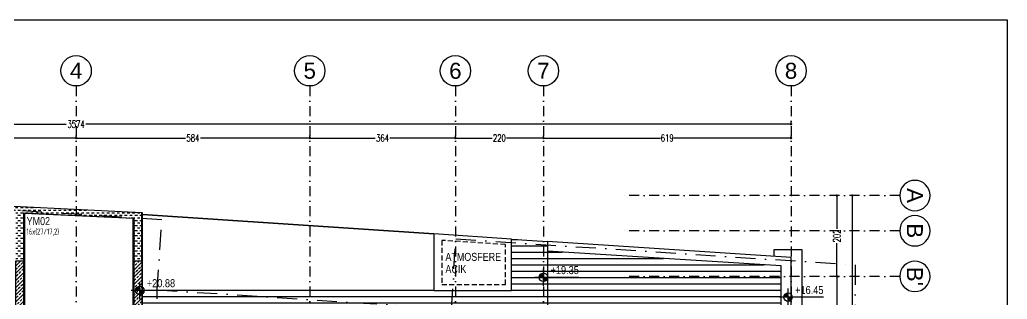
# Model space of a CAD drawing. Extents: x 58467 to 79089, y -33726 to -17391.
# Drawn here: x 70523 to 72992, y -18959 to -18261 of the extents above; entities that cross this region are included whole.
import ezdxf
from ezdxf.enums import TextEntityAlignment as Align

# ---------------------------------------------------------------- set-up
doc = ezdxf.new("R2010")
doc.units = 0
doc.header["$LTSCALE"] = 100
for name, pattern in [('DASHDOT', [1, 0.5, -0.25, 0, -0.25]), ('DASHDOT2', [0.5, 0.25, -0.125, 0, -0.125]), ('HIDDEN', [0.375, 0.25, -0.125])]:
    doc.linetypes.add(name, pattern=pattern)
for name, color, linetype in [('BA_axis', 5, 'DASHDOT2'), ('BA_dim_ext', 185, 'Continuous'), ('BA_elev1', 7, 'Continuous'), ('BA_elev3', 8, 'Continuous'), ('BA_env_bound', 10, 'DASHDOT'), ('BA_hatch', 137, 'Continuous'), ('BA_hatch_conc', 223, 'Continuous'), ('BA_layout', 11, 'Continuous'), ('BA_level', 7, 'Continuous'), ('BA_mat_mortar', 145, 'Continuous'), ('BA_stair', 3, 'Continuous'), ('BA_str_conc', 6, 'Continuous'), ('BA_text_material', 12, 'Continuous'), ('BA_wall', 4, 'Continuous')]:
    doc.layers.add(name, color=color, linetype=linetype)
doc.styles.add('dim', font='simplex.shx', dxfattribs={"width": 0.7})
doc.styles.add('geomim', font='ARIALN.TTF', dxfattribs={"width": 0.9})
doc.styles.add('text1', font='arial.ttf', dxfattribs={"height": 20})
doc.styles.add('text2', font='arial.ttf', dxfattribs={"width": 0.8})
doc.styles.add('text3', font='geniso.shx', dxfattribs={"width": 0.7})
doc.dimstyles.new('1_100', dxfattribs={"dimtxt": 8, "dimasz": 3, "dimexe": 6, "dimexo": 0, "dimgap": 2, "dimtad": 0, "dimdec": 1, "dimzin": 11, "dimtxsty": 'dim', "dimblk": 'DOT', "dimcen": 0, "dimdle": 1.25, "dimclrt": 256, "dimadec": 0, "dimazin": 0, "dimtfac": 1.25, "dimtdec": 1, "dimtix": 1, "dimtofl": 0, "dimtmove": 1, "dimatfit": 3, "dimldrblk": 'DOT', "dimfxl": 20, "dimfxlon": 1, "dimtolj": 1, "dimtzin": 0, "dimarcsym": 0})
pattern_1 = [(45, (0, 0), (-8.980256121069154, 8.980256121069154), []), (45, (8.980260000000271, 0), (-8.980256121069154, 8.980256121069154), [6.35, -3.175])]
pattern_2 = [(37.50000000000001, (26786.51380657963, 12448.20458195318), (-0.08000156479920228, 2.447066186646712), [0, -1.9304, 0, -2.159, 0, -2.06375]), (7.499999999999999, (26786.51380657963, 12448.20458195318), (2.247616415690013, 3.584125502841772), [0, -1.0414, 0, -1.7399, 0, -0.6667500000000001]), (327.5, (26784.95170657962, 12448.20458195318), (3.95496185120729, 0.007185923392728811), [0, -0.635, 0, -2.286, 0, -2.9845]), (317.5, (26784.95170657962, 12448.20458195318), (3.817782262361486, 1.114646616286082), [0, -0.3175, 0, -1.4986, 0, -1.7145])]

# ---------------------------------------------------------------- blocks, each defined once
blk = doc.blocks.new('*U176')
blk.add_line((-7.105427357601002e-15, 0), (-5.655920176650397e-14, -695.9999999999999))
at = {"linetype": 'Continuous'}
blk.add_circle((0, 38), 38, dxfattribs=at)
at = {"linetype": 'Continuous', "style": 'text1'}
blk.add_attdef('1', text='', height=40, dxfattribs=at).set_placement((0, 38), align=Align.MIDDLE)
blk = doc.blocks.new('AXIS')
at = {"layer": 'BA_axis'}
for p, values in [((2117.436457197138, -30874.5624144203), {'1': '4'}), ((2701.43621019549, -30874.5624144203), {'1': '5'}), ((3065.436411420771, -30874.5624144203), {'1': '6'}), ((3285.436261217066, -30874.5624144203), {'1': '7'}), ((3904.436457673961, -30874.5624144203), {'1': '8'})]:
    blk.add_blockref('*U176', p, dxfattribs=at).add_auto_attribs(values)
ref = blk.add_blockref('*U176', (4176.089616499376, -31148.2666733205), dxfattribs=dict(at, xscale=-1, rotation=270))
ref.add_attrib('1', 'A', dxfattribs={"layer": '0', "linetype": 'Continuous', "height": 40, "rotation": 270, "style": 'text1'}).set_placement((4214.089616499376, -31148.2666733205), align=Align.MIDDLE)
ref = blk.add_blockref('*U176', (4176.089616499376, -31236.30589708654), dxfattribs=dict(at, xscale=-1, rotation=270))
ref.add_attrib('1', 'B', dxfattribs={"layer": '0', "linetype": 'Continuous', "height": 40, "rotation": 270, "style": 'text1'}).set_placement((4214.089616499376, -31236.30589708654), align=Align.MIDDLE)
ref = blk.add_blockref('*U176', (4176.089616499376, -31350.23406840669), dxfattribs=dict(at, xscale=-1, rotation=270))
ref.add_attrib('1', "B'", dxfattribs={"layer": '0', "linetype": 'Continuous', "height": 40, "rotation": 270, "style": 'text1'}).set_placement((4214.089616499376, -31350.23406840669), align=Align.MIDDLE)
blk = doc.blocks.new('_Dot')
at = {"color": 0, "linetype": 'ByBlock', "lineweight": -2}
blk.add_line((-0.5, 0), (-1, 0), dxfattribs=at)
at = {"color": 0, "linetype": 'ByBlock', "const_width": 0.5}
blk.add_lwpolyline([(-0.25, 0, 1), (0.25, 0, 1)], format="xyb", close=True, dxfattribs=at)
blk = doc.blocks.new('*D15')
at = {"layer": 'BA_dim_ext', "color": 0, "lineweight": -2, "transparency": 16777216}
for p, q in [((1533.436257163951, -31004.53126225511), (1533.436257163951, -30998.53126225511)), ((2117.436457197138, -31004.53126225511), (2117.436457197138, -30998.53126225511)), ((1539.436257163951, -31004.53126225511), (1806.936357180545, -31004.53126225511)), ((2111.436457197138, -31004.53126225511), (1843.936357180545, -31004.53126225511))]:
    blk.add_line(p, q, dxfattribs=at)
at = {"layer": 'DEFPOINTS', "color": 0, "transparency": 16777216}
for p in [(1533.436257163951, -31004.53126225511), (2117.436457197138, -31004.53126225511), (2117.436457197138, -31004.53126225511)]:
    blk.add_point(p, dxfattribs=at)
at = {"layer": 'BA_dim_ext', "color": 0, "lineweight": -2, "transparency": 16777216, "xscale": 6, "yscale": 6, "zscale": 6, "rotation": 180}
blk.add_blockref('_Dot', (1533.436257163951, -31004.53126225511), dxfattribs=at)
at = {"layer": 'BA_dim_ext', "color": 0, "lineweight": -2, "transparency": 16777216, "xscale": 6, "yscale": 6, "zscale": 6}
blk.add_blockref('_Dot', (2117.436457197138, -31004.53126225511), dxfattribs=at)
at = {"layer": 'BA_dim_ext', "color": 2, "transparency": 16777216, "insert": (1825.436357180545, -31004.53126225511), "char_height": 18, "attachment_point": 5, "style": 'dim'}
blk.add_mtext('\\A1;584', dxfattribs=at)
blk = doc.blocks.new('*D16')
at = {"layer": 'BA_dim_ext', "color": 0, "lineweight": -2, "transparency": 16777216}
for p, q in [((2117.436457197138, -31004.53126225511), (2117.436457197138, -30998.53126225511)), ((2701.43621019549, -31004.53126225511), (2701.43621019549, -30998.53126225511)), ((2123.436457197138, -31004.53126225511), (2390.936333696314, -31004.53126225511)), ((2695.43621019549, -31004.53126225511), (2427.936333696314, -31004.53126225511))]:
    blk.add_line(p, q, dxfattribs=at)
at = {"layer": 'DEFPOINTS', "color": 0, "transparency": 16777216}
for p in [(2117.436457197138, -31004.53126225511), (2701.43621019549, -31004.53126225511), (2701.43621019549, -31004.53126225511)]:
    blk.add_point(p, dxfattribs=at)
at = {"layer": 'BA_dim_ext', "color": 0, "lineweight": -2, "transparency": 16777216, "xscale": 6, "yscale": 6, "zscale": 6, "rotation": 180}
blk.add_blockref('_Dot', (2117.436457197138, -31004.53126225511), dxfattribs=at)
at = {"layer": 'BA_dim_ext', "color": 0, "lineweight": -2, "transparency": 16777216, "xscale": 6, "yscale": 6, "zscale": 6}
blk.add_blockref('_Dot', (2701.43621019549, -31004.53126225511), dxfattribs=at)
at = {"layer": 'BA_dim_ext', "color": 2, "transparency": 16777216, "insert": (2409.436333696314, -31004.53126225511), "char_height": 18, "attachment_point": 5, "style": 'dim'}
blk.add_mtext('\\A1;584', dxfattribs=at)
blk = doc.blocks.new('*D17')
at = {"layer": 'BA_dim_ext', "color": 0, "lineweight": -2, "transparency": 16777216}
for p, q in [((2701.43621019549, -31004.53126225511), (2701.43621019549, -30998.53126225511)), ((3065.436411420771, -31004.53126225511), (3065.436411420771, -30998.53126225511)), ((2707.43621019549, -31004.53126225511), (2864.936310808131, -31004.53126225511)), ((3059.436411420771, -31004.53126225511), (2901.936310808131, -31004.53126225511))]:
    blk.add_line(p, q, dxfattribs=at)
at = {"layer": 'DEFPOINTS', "color": 0, "transparency": 16777216}
for p in [(2701.43621019549, -31004.53126225511), (3065.436411420771, -31004.53126225511), (3065.436411420771, -31004.53126225511)]:
    blk.add_point(p, dxfattribs=at)
at = {"layer": 'BA_dim_ext', "color": 0, "lineweight": -2, "transparency": 16777216, "xscale": 6, "yscale": 6, "zscale": 6, "rotation": 180}
blk.add_blockref('_Dot', (2701.43621019549, -31004.53126225511), dxfattribs=at)
at = {"layer": 'BA_dim_ext', "color": 0, "lineweight": -2, "transparency": 16777216, "xscale": 6, "yscale": 6, "zscale": 6}
blk.add_blockref('_Dot', (3065.436411420771, -31004.53126225511), dxfattribs=at)
at = {"layer": 'BA_dim_ext', "color": 2, "transparency": 16777216, "insert": (2883.436310808131, -31004.53126225511), "char_height": 18, "attachment_point": 5, "style": 'dim'}
blk.add_mtext('\\A1;364', dxfattribs=at)
blk = doc.blocks.new('*D18')
at = {"layer": 'BA_dim_ext', "color": 0, "lineweight": -2, "transparency": 16777216}
for p, q in [((3065.436411420771, -31004.53126225511), (3065.436411420771, -30998.53126225511)), ((3285.436261217066, -31004.53126225511), (3285.436261217066, -30998.53126225511)), ((3071.436411420771, -31004.53126225511), (3157.236336318919, -31004.53126225511)), ((3279.436261217066, -31004.53126225511), (3193.636336318918, -31004.53126225511))]:
    blk.add_line(p, q, dxfattribs=at)
at = {"layer": 'DEFPOINTS', "color": 0, "transparency": 16777216}
for p in [(3065.436411420771, -31004.53126225511), (3285.436261217066, -31004.53126225511), (3285.436261217066, -31004.53126225511)]:
    blk.add_point(p, dxfattribs=at)
at = {"layer": 'BA_dim_ext', "color": 0, "lineweight": -2, "transparency": 16777216, "xscale": 6, "yscale": 6, "zscale": 6, "rotation": 180}
blk.add_blockref('_Dot', (3065.436411420771, -31004.53126225511), dxfattribs=at)
at = {"layer": 'BA_dim_ext', "color": 0, "lineweight": -2, "transparency": 16777216, "xscale": 6, "yscale": 6, "zscale": 6}
blk.add_blockref('_Dot', (3285.436261217066, -31004.53126225511), dxfattribs=at)
at = {"layer": 'BA_dim_ext', "color": 2, "transparency": 16777216, "insert": (3175.436336318919, -31004.53126225511), "char_height": 18, "attachment_point": 5, "style": 'dim'}
blk.add_mtext('\\A1;220', dxfattribs=at)
blk = doc.blocks.new('*D19')
at = {"layer": 'BA_dim_ext', "color": 0, "lineweight": -2, "transparency": 16777216}
for p, q in [((3285.436261217066, -31004.53126225511), (3285.436261217066, -30998.53126225511)), ((3904.43645767396, -31004.53126225511), (3904.43645767396, -30998.53126225511)), ((3291.436261217066, -31004.53126225511), (3578.236359445514, -31004.53126225511)), ((3898.43645767396, -31004.53126225511), (3611.636359445513, -31004.53126225511))]:
    blk.add_line(p, q, dxfattribs=at)
at = {"layer": 'DEFPOINTS', "color": 0, "transparency": 16777216}
for p in [(3285.436261217066, -31004.53126225511), (3904.43645767396, -31004.53126225511), (3904.43645767396, -31004.53126225511)]:
    blk.add_point(p, dxfattribs=at)
at = {"layer": 'BA_dim_ext', "color": 0, "lineweight": -2, "transparency": 16777216, "xscale": 6, "yscale": 6, "zscale": 6, "rotation": 180}
blk.add_blockref('_Dot', (3285.436261217066, -31004.53126225511), dxfattribs=at)
at = {"layer": 'BA_dim_ext', "color": 0, "lineweight": -2, "transparency": 16777216, "xscale": 6, "yscale": 6, "zscale": 6}
blk.add_blockref('_Dot', (3904.43645767396, -31004.53126225511), dxfattribs=at)
at = {"layer": 'BA_dim_ext', "color": 2, "transparency": 16777216, "insert": (3594.936359445514, -31004.53126225511), "char_height": 18, "attachment_point": 5, "style": 'dim'}
blk.add_mtext('\\A1;619', dxfattribs=at)
blk = doc.blocks.new('*D20')
at = {"layer": 'BA_dim_ext', "color": 0, "lineweight": -2, "transparency": 16777216}
for p, q in [((330.4363449615925, -30969.95972334099), (330.4363449615925, -30963.95972334099)), ((336.4363449615925, -30969.95972334099), (2092.936401317776, -30969.95972334099)), ((3898.436457673961, -30969.95972334099), (2141.936401317776, -30969.95972334099)), ((3904.436457673961, -30969.95972334099), (3904.436457673961, -30963.95972334099))]:
    blk.add_line(p, q, dxfattribs=at)
at = {"layer": 'DEFPOINTS', "color": 0, "transparency": 16777216}
for p in [(330.4363449615925, -30969.95972334099), (330.4363449615925, -30969.95972334099), (3904.436457673961, -30969.95972334099)]:
    blk.add_point(p, dxfattribs=at)
at = {"layer": 'BA_dim_ext', "color": 0, "lineweight": -2, "transparency": 16777216, "xscale": 6, "yscale": 6, "zscale": 6, "rotation": 180}
blk.add_blockref('_Dot', (330.4363449615925, -30969.95972334099), dxfattribs=at)
at = {"layer": 'BA_dim_ext', "color": 0, "lineweight": -2, "transparency": 16777216, "xscale": 6, "yscale": 6, "zscale": 6}
blk.add_blockref('_Dot', (3904.436457673961, -30969.95972334099), dxfattribs=at)
at = {"layer": 'BA_dim_ext', "color": 2, "transparency": 16777216, "insert": (2117.436401317776, -30969.95972334099), "char_height": 18, "attachment_point": 5, "style": 'dim'}
blk.add_mtext('\\A1;3574', dxfattribs=at)
blk = doc.blocks.new('*D28')
at = {"layer": 'BA_dim_ext', "color": 0, "lineweight": -2, "transparency": 16777216}
for p, q in [((4019.035732259132, -31148.26667332051), (4013.035732259132, -31148.26667332051)), ((4019.035732259132, -31154.26667332051), (4019.035732259132, -31231.05037086361)), ((4019.035732259132, -31344.2340684067), (4019.035732259132, -31267.45037086361)), ((4019.035732259132, -31350.2340684067), (4013.035732259132, -31350.2340684067))]:
    blk.add_line(p, q, dxfattribs=at)
at = {"layer": 'DEFPOINTS', "color": 0, "transparency": 16777216}
for p in [(4019.035732259132, -31148.26667332051), (4019.035732259132, -31350.2340684067), (4019.035732259132, -31350.2340684067)]:
    blk.add_point(p, dxfattribs=at)
at = {"layer": 'BA_dim_ext', "color": 0, "lineweight": -2, "transparency": 16777216, "xscale": 6, "yscale": 6, "zscale": 6}
for p, rotation in [((4019.035732259132, -31148.26667332051), 90), ((4019.035732259132, -31350.2340684067), 270)]:
    blk.add_blockref('_Dot', p, dxfattribs=dict(at, rotation=rotation))
at = {"layer": 'BA_dim_ext', "color": 2, "transparency": 16777216, "insert": (4019.035732259122, -31249.2503708636), "char_height": 18, "attachment_point": 5, "rotation": 90, "style": 'dim'}
blk.add_mtext('\\A1;202', dxfattribs=at)
blk = doc.blocks.new('*D29')
at = {"layer": 'BA_dim_ext', "color": 0, "lineweight": -2, "transparency": 16777216}
for p, q in [((4019.035732259132, -31350.2340684067), (4025.035732259134, -31350.2340684067)), ((4019.035732259134, -31356.2340684067), (4019.035732259134, -31641.75037086361)), ((4019.035732259134, -31961.26667332052), (4019.035732259134, -31675.75037086361)), ((4019.035732259132, -31967.26667332052), (4025.035732259134, -31967.26667332052))]:
    blk.add_line(p, q, dxfattribs=at)
at = {"layer": 'DEFPOINTS', "color": 0, "transparency": 16777216}
for p in [(4019.035732259132, -31350.2340684067), (4019.035732259132, -31967.26667332052), (4019.035732259134, -31967.26667332052)]:
    blk.add_point(p, dxfattribs=at)
at = {"layer": 'BA_dim_ext', "color": 0, "lineweight": -2, "transparency": 16777216, "xscale": 6, "yscale": 6, "zscale": 6}
for p, rotation in [((4019.035732259134, -31350.2340684067), 90), ((4019.035732259134, -31967.26667332052), 270)]:
    blk.add_blockref('_Dot', p, dxfattribs=dict(at, rotation=rotation))
at = {"layer": 'BA_dim_ext', "color": 2, "transparency": 16777216, "insert": (4019.035732259124, -31658.7503708636), "char_height": 18, "attachment_point": 5, "rotation": 90, "style": 'dim'}
blk.add_mtext('\\A1;617', dxfattribs=at)
blk = doc.blocks.new('*D34')
at = {"layer": 'BA_dim_ext', "color": 0, "lineweight": -2, "transparency": 16777216}
for p, q in [((4057.651254287952, -31148.26667332051), (4051.651254287952, -31148.26667332051)), ((4057.651254287952, -31154.26667332051), (4057.651254287952, -32427.36667332051)), ((4057.651254287952, -33748.26667332051), (4057.651254287952, -32475.16667332051)), ((4057.651254287952, -33754.26667332051), (4063.651254287952, -33754.26667332051))]:
    blk.add_line(p, q, dxfattribs=at)
at = {"layer": 'DEFPOINTS', "color": 0, "transparency": 16777216}
for p in [(4057.651254287952, -31148.26667332051), (4057.651254287952, -31148.26667332051), (4057.651254287952, -33754.26667332051)]:
    blk.add_point(p, dxfattribs=at)
at = {"layer": 'BA_dim_ext', "color": 0, "lineweight": -2, "transparency": 16777216, "xscale": 6, "yscale": 6, "zscale": 6}
for p, rotation in [((4057.651254287952, -31148.26667332051), 90), ((4057.651254287952, -33754.26667332051), 270)]:
    blk.add_blockref('_Dot', p, dxfattribs=dict(at, rotation=rotation))
at = {"layer": 'BA_dim_ext', "color": 2, "transparency": 16777216, "insert": (4057.651254287942, -32451.2666733205), "char_height": 18, "attachment_point": 5, "rotation": 90, "style": 'dim'}
blk.add_mtext('\\A1;2606', dxfattribs=at)
blk = doc.blocks.new('6. KAT STR REV')
at = {"layer": 'BA_hatch_conc'}
h = blk.add_hatch(dxfattribs=at)
h.set_pattern_fill('ANSI33', color=256, scale=2, style=0)
h.set_pattern_definition(pattern_1)
h.paths.add_polyline_path([(31650.70019697879, -31148.2666733205), (31670.69993948672, -31148.2666733205), (31670.69993948672, -31288.2666733205), (31650.70019697879, -31288.2666733205)])
h = blk.add_hatch(dxfattribs=at)
h.set_pattern_fill('ANSI33', color=256, scale=2, style=0)
h.set_pattern_definition(pattern_1)
h.paths.add_polyline_path([(32821.89978146289, -31185.2666733205), (32856.90012001727, -31185.2666733205), (32856.90012001727, -31418.26667332049), (32821.89978146289, -31418.26667332049)])
h = blk.add_hatch(dxfattribs=at)
h.set_pattern_fill('ANSI33', color=256, scale=2, style=0)
h.set_pattern_definition(pattern_1)
h.paths.add_polyline_path([(33286.89994495582, -31311.26667507754), (33306.89982926326, -31311.26667507759), (33306.89982926326, -31752.26667507759), (33286.89994495582, -31752.26667507754)])
h = blk.add_hatch(dxfattribs=at)
h.set_pattern_fill('ANSI33', color=256, scale=2, style=0)
h.set_pattern_definition(pattern_1)
h.paths.add_polyline_path([(33581.89992642139, -31311.2666733205), (33601.90026497577, -31311.2666733205), (33601.90026497577, -31752.26667332048), (33581.89992642139, -31752.26667332048)])
h = blk.add_hatch(dxfattribs=at)
h.set_pattern_fill('ANSI33', color=256, scale=2, style=0)
h.set_pattern_definition(pattern_1)
h.paths.add_polyline_path([(31650.70019697879, -31348.2666733205), (31685.7000443909, -31348.2666733205), (31685.7000443909, -31418.2666733205), (31650.70019697879, -31418.2666733205)])
h = blk.add_hatch(dxfattribs=at)
h.set_pattern_fill('ANSI33', color=256, scale=2, style=0)
h.set_pattern_definition([(45, (59.99966144561768, -334.0016946508404), (-8.980256121069154, 8.980256121069154), []), (45, (68.97992144561795, -334.0016946508404), (-8.980256121069154, 8.980256121069154), [6.35, -3.175])])
h.paths.add_polyline_path([(32896.8997814629, -31498.23428827676), (32916.89978146289, -31498.23428827676), (32916.89978146289, -31752.26836797133), (32896.8997814629, -31752.26836797133)])
h = blk.add_hatch(dxfattribs=at)
h.set_pattern_fill('ANSI33', color=256, scale=2, style=0)
h.set_pattern_definition(pattern_1)
h.paths.add_polyline_path([(32818.80013680194, -32002.2666733205), (32958.80012249682, -32002.2666733205), (32958.80012249682, -31967.2666733205), (32818.80013680194, -31967.2666733205)])
at = {"layer": 'BA_str_conc'}
for points in [[(31650.70019697879, -31148.2666733205), (31670.69993948672, -31148.2666733205), (31670.69993948672, -31288.2666733205), (31650.70019697879, -31288.2666733205)], [(32821.89978146289, -31185.2666733205), (32856.90012001727, -31185.2666733205), (32856.90012001727, -31418.26667332049), (32821.89978146289, -31418.26667332049)], [(33286.89994495582, -31311.26667507754), (33306.89982926326, -31311.26667507759), (33306.89982926326, -31752.26667507759), (33286.89994495582, -31752.26667507754)], [(33581.89992642139, -31311.2666733205), (33601.90026497577, -31311.2666733205), (33601.90026497577, -31752.26667332048), (33581.89992642139, -31752.26667332048)], [(31650.70019697879, -31348.2666733205), (31685.7000443909, -31348.2666733205), (31685.7000443909, -31418.2666733205), (31650.70019697879, -31418.2666733205)], [(32896.8997814629, -31498.23428827676), (32916.89978146289, -31498.23428827676), (32916.89978146289, -31752.26836797133), (32896.8997814629, -31752.26836797133)], [(32818.80013680194, -32002.2666733205), (32958.80012249682, -32002.2666733205), (32958.80012249682, -31967.2666733205), (32818.80013680194, -31967.2666733205)]]:
    blk.add_lwpolyline(points, close=True, dxfattribs=at)
blk = doc.blocks.new('KOTPLAN')
at = {"ltscale": 3}
h = blk.add_hatch(color=256, dxfattribs=at)
h.paths.add_polyline_path([(-6.984919e-10, -0.0766674567014114, 0.4142135623730951), (0.0769585453439561, 0.0002910885959757), (-3.259686e-10, 0.0002910889684991)])
h.paths.add_polyline_path([(-0.0769585459958648, 0.0002910885959757), (-3.259686e-10, 0.0002910889684991), (-6.984919e-10, 0.0772496346384166, 0.4142135623730959)])
for p, q in [((0, -0.1533349161361066), (0, 0.1533349161360995)), ((0.1533349161360888, -3.6e-15), (-0.1533349161360888, -3.6e-15))]:
    blk.add_line(p, q)
blk.add_line((0.6322091088164506, 3.725233e-10), (-6.984919e-10, 3.725233e-10), dxfattribs=at)
blk.add_circle((0, -3.6e-15), 0.0766674580680491)
for p in [(0.1264836298301759, 0.0583986751735175), (0.1264836298301759, -0.1966013248264779)]:
    blk.add_attdef('KOT', p, '', height=0.15)
blk = doc.blocks.new('A$C56216D09')
at = {"layer": 'BA_elev3'}
blk.add_line((3722.909087220105, -515.5290998821874, 1.30693724841984), (3723.110503790733, -220.4907264434478, 1.30693724841984), dxfattribs=at)
at = {"layer": 'BA_elev3', "elevation": 1.30693724841984}
blk.add_lwpolyline([(3722.909087220105, -515.5290998821874), (3871.135379248728, -515.5292674231423), (3871.128304429556, -466.9173246842183), (3750.81125539355, -466.9173246842183), (3750.81125539355, -201.3388575477911), (3679.857672320926, -201.3388565003515), (3679.857672080347, -217.6357725520866)], dxfattribs=at)
blk = doc.blocks.new('OLCU')
at = {"layer": 'BA_dim_ext'}
for base, p1, p2, picture, middle in [((330.4363449615925, -30969.95972334099), (3904.436457673961, -30969.95972334099), (330.4363449615925, -30969.95972334099), '*D20', (2117.436401317776, -30969.95972334099)), ((2117.436457197138, -31004.53126225511), (1533.436257163951, -31004.53126225511), (2117.436457197138, -31004.53126225511), '*D15', (1825.436357180545, -31004.53126225511)), ((2701.43621019549, -31004.53126225511), (2117.436457197138, -31004.53126225511), (2701.43621019549, -31004.53126225511), '*D16', (2409.436333696314, -31004.53126225511)), ((3065.436411420771, -31004.53126225511), (2701.43621019549, -31004.53126225511), (3065.436411420771, -31004.53126225511), '*D17', (2883.436310808131, -31004.53126225511)), ((3285.436261217066, -31004.53126225511), (3065.436411420771, -31004.53126225511), (3285.436261217066, -31004.53126225511), '*D18', (3175.436336318919, -31004.53126225511)), ((3904.43645767396, -31004.53126225511), (3285.436261217066, -31004.53126225511), (3904.43645767396, -31004.53126225511), '*D19', (3594.936359445514, -31004.53126225511))]:
    dim = blk.add_linear_dim(base=base, p1=p1, p2=p2, dimstyle='1_100', override={"dimfxl": 2}, dxfattribs=at)
    dim.commit()
    dim.dimension.update_dxf_attribs({"geometry": picture, "text_midpoint": middle})
for base, p1, p2, picture, middle in [((4019.035732259132, -31350.2340684067), (4019.03573225913, -31148.2666733205), (4019.03573225913, -31350.23406840669), '*D28', (4019.035732259122, -31249.2503708636)), ((4057.651254287952, -31148.26667332051), (4057.65125428795, -33754.2666733205), (4057.65125428795, -31148.2666733205), '*D34', (4057.651254287942, -32451.2666733205)), ((4019.035732259134, -31967.26667332052), (4019.03573225913, -31350.23406840669), (4019.03573225913, -31967.2666733205), '*D29', (4019.035732259124, -31658.7503708636))]:
    dim = blk.add_linear_dim(base=base, p1=p1, p2=p2, angle=90, dimstyle='1_100', override={"dimfxl": 2}, dxfattribs=at)
    dim.commit()
    dim.dimension.update_dxf_attribs({"geometry": picture, "text_midpoint": middle})

msp = doc.modelspace()

# ---------------------------------------------------------------- hatches: boundary and pattern name
at = {"layer": 'BA_elev3'}
h = msp.add_hatch(dxfattribs=at)
h.set_pattern_fill('LINE', color=256, scale=5)
h.set_pattern_definition([(0, (26786.51380657963, 12448.20458195318), (0, 15.875), [])])
h.paths.add_polyline_path([(70804.36854957751, -19659.081602618), (70804.36854957751, -19554.06209346039), (70828.46623722825, -19554.06209136729), (70830.06830050371, -18922.70362045942), (71558.36745443076, -18922.70362045942), (71558.36745443083, -18937.70362045942), (71752.26952014928, -18937.70362045942), (71752.26952014928, -18808.6587517663), (71842.37121420761, -18814.63354564225), (71842.37121420752, -20697.08661075373)])
h = msp.add_hatch(dxfattribs=at)
h.set_pattern_fill('LINE', color=256, scale=5)
h.set_pattern_definition([(0, (21566.48640257644, 12448.20458195318), (0, 15.875), [])])
h.paths.add_polyline_path([(71842.37121407402, -20697.11301778402), (72188.66921683183, -20697.08661075365), (72188.67652329752, -19256.09356920882), (72188.47717240232, -19255.97297596649), (72188.47717240232, -19077.06022928991), (72426.4683928471, -19077.06022928991), (72426.4683928471, -18875.80264603349), (71842.37121420761, -18839.03099936482)])
at = {"layer": 'BA_hatch', "ltscale": 0.5}
h = msp.add_hatch(dxfattribs=at)
h.set_pattern_fill('DASH', color=256, scale=2, style=0)
h.set_pattern_definition([(0, (26786.51380657963, 12448.20458195318), (6.35, 6.35), [6.35, -6.35])])
h.paths.add_polyline_path([(70390.96819896519, -18721.8801472585), (70162.17695590906, -18710.80556034669), (70162.17695590906, -18725.84773785032), (70390.96825318085, -18736.7334310205)])
h.paths.add_polyline_path([(70422.82711612535, -18723.42227073443), (70390.96819896519, -18721.8801472585), (70390.96825318085, -18736.7334310205), (70513.46870134125, -18742.56189699707), (70513.46870134123, -18863.06209312436), (70533.46844384927, -18863.06209312441), (70533.46844384876, -18743.50672022311), (70664.36864982164, -18749.58209515268), (70664.36864982164, -18735.11403249943)])
h.paths.add_polyline_path([(70664.36864982164, -18735.11403249943), (70664.36864982164, -18749.58209515268), (70808.36667833698, -18756.26536968114), (70808.38079609073, -18863.06209136731), (70828.55368078368, -18863.06209136731), (70828.56886635338, -18743.06210579379)])
at = {"layer": 'BA_hatch'}
h = msp.add_hatch(dxfattribs=at)
h.set_pattern_fill('AR-SAND', color=256, scale=0.05, style=0)
h.set_pattern_definition(pattern_2)
h.paths.add_polyline_path([(70774.36879525692, -19555.5952852158), (70774.36879525692, -19554.09528520365), (70513.46829801696, -19554.0620913673), (70513.46829801433, -19472.59992557953), (70511.96829801433, -19472.59992557958), (70511.96829801702, -19555.5619005375)])
h.paths.add_polyline_path([(70789.36879525706, -19554.09719362295), (70789.36879525706, -19555.5971936351), (70829.9660422976, -19555.60235873976), (70830.06886634137, -18743.06229561343), (70828.56886635338, -18743.06210579379), (70828.46623212939, -19554.10216790984)])
h = msp.add_hatch(dxfattribs=at)
h.set_pattern_fill('AR-SAND', color=256, scale=0.05, style=0)
h.set_pattern_definition(pattern_2)
h.paths.add_polyline_path([(70676.86846504702, -19532.57021229347), (70676.86846504704, -19534.0888910514), (70808.46950097762, -19534.08889105139), (70808.36667833698, -18756.26536968114), (70533.46859286088, -18743.5067271391), (70533.46859286088, -19372.59992557953), (70534.96859286088, -19372.59992557953), (70534.96859286088, -18745.08075253754), (70806.8666793379, -18757.69482574588), (70806.96867643244, -19532.55308678262)])
h.paths.add_polyline_path([(70651.87080763557, -19534.0888910514), (70651.87080763558, -19532.57350281582), (70534.96844385192, -19532.5888910514), (70534.96844384927, -19472.59440845011), (70533.46844384927, -19472.59440845018), (70533.46844385199, -19534.0888910514)])

# ---------------------------------------------------------------- linework, layer by layer
msp.add_lwpolyline([(71558.36745443083, -18795.80738246231), (70830.05957143675, -18747.53310081617)])
at = {"layer": 'BA_elev1'}
for points in [[(70789.36879525696, -20697.08661075369), (70789.36879525706, -19554.06209136729), (70828.46623722825, -19554.06209136729), (70830.06830050371, -18747.53367940312), (71558.36745443083, -18795.80738246231), (71558.36745443083, -18937.70362045942), (71752.26952014928, -18937.70362045942), (71752.26952014928, -18808.6587517663), (71842.37121420761, -18814.63354564225), (71842.37121420752, -20697.08661075373)], [(71752.26952014928, -18808.6587517663), (71558.36745443083, -18795.80738246231), (71558.36745443083, -18937.70362045942), (71752.26952014928, -18937.70362045942)]]:
    msp.add_lwpolyline(points, close=True, dxfattribs=at)
for points in [[(72451.46819005522, -18855.02378379691), (71842.37121420761, -18814.63354564225), (71842.37121420761, -20697.08661075373), (70789.36879524228, -20697.08661075369), (70789.36879524228, -21351.06209136731)], [(70804.36838205921, -21036.05364023848), (71151.06854318341, -21036.05364023848), (71151.06854318341, -21036.10326595246), (71268.4259183172, -21036.05364023848), (71268.4259183172, -20947.27228269882), (71542.4383138009, -20947.27357744118), (71542.43789428133, -21036.05847029148), (71846.43884456347, -21036.06000816613), (72188.66921683183, -20701.95379122449), (72188.66921683183, -19744.88609185759), (72188.66921683183, -19744.88609185759), (72188.66921683183, -19563.55082796169), (72188.66921683183, -19563.55082796169), (72188.67652329752, -19256.09356920882), (72188.49247290617, -19255.97297596649), (72188.46187189846, -19077.06022928991), (72426.4683928471, -19077.06022928991), (72426.4683928471, -18875.80264603349), (71842.37121420761, -18839.03099936482), (71842.37121420761, -18839.03099936482)]]:
    msp.add_lwpolyline(points, dxfattribs=at)
at = {"layer": 'BA_elev1', "linetype": 'HIDDEN', "ltscale": 0.5}
msp.add_lwpolyline([(71578.36687712037, -18812.15992005623), (71578.36687712037, -18922.70362045942), (71737.26952014928, -18922.70362045942), (71737.26952014928, -18822.69701981183)], close=True, dxfattribs=at)
at = {"layer": 'BA_env_bound'}
msp.add_lwpolyline([(70866.979240922, -18935.40577113295), (70878.29891360611, -18760.77225484706), (68872.44449598005, -18630.75359667702), (68838.5319131278, -21622.66043156603), (70882.10265158842, -21460.43023428864)], dxfattribs=at)
msp.add_lwpolyline([(71602.43582093755, -18983.07776409269), (71613.7554936208, -18808.44424780718), (72611.66130096836, -18873.12809171477), (72611.66130096815, -21323.12809171504), (70882.10265158842, -21460.43023428864), (70866.979240922, -18935.40577113295)], close=True, dxfattribs=at)
at = {"layer": 'BA_layout'}
msp.add_lwpolyline([(68467.3685375861, -21626.03188872104), (68467.3685375861, -18260.87427538464), (72991.85599427592, -18260.87427538464), (72991.85599427592, -21626.03188872104)], close=True, dxfattribs=at)
at = {"layer": 'BA_mat_mortar'}
for points in [[(70651.8708076356, -19534.0888910514), (70533.46844385199, -19534.0888910514), (70533.46844384927, -19472.59440845018), (70534.96844384927, -19472.59440845011), (70534.96844385192, -19532.5888910514), (70650.3708076356, -19532.57370026567), (70650.3708076356, -19524.0620909088), (70678.36846504704, -19524.0620909088), (70678.36846504704, -19532.57001484363), (70806.96867643244, -19532.55308678262), (70806.8666793379, -18757.69482574588), (70534.96859286088, -18745.08075253754), (70534.96859286088, -19372.59992557953), (70533.46859286088, -19372.59992557953), (70533.46859286088, -18743.5067271391), (70808.36667833698, -18756.26536968114), (70808.46950097762, -19534.08889105139), (70676.86846504704, -19534.08889105139)], [(70789.36879525706, -19555.5971936351), (70829.9660422976, -19555.60235873976), (70830.06886634137, -18743.06229561343), (70828.56886635338, -18743.06210579379), (70828.46623212939, -19554.10216790984), (70789.36879525706, -19554.09719362296)]]:
    msp.add_lwpolyline(points, dxfattribs=at)
at = {"layer": 'BA_wall'}
for p, q in [((70533.46844384877, -18743.50672022311), (70808.36667833698, -18756.26536968114)), ((70533.46844384927, -18863.06209312441), (70533.46844384876, -18743.60512394375))]:
    msp.add_line(p, q, dxfattribs=at)
for points in [[(70828.56886635338, -18863.06209312441), (70828.56886635338, -18743.06210579379), (70422.82711612535, -18723.42227073443)], [(70808.36667833698, -18756.26536968114), (70808.36864454384, -18863.06209312441)]]:
    msp.add_lwpolyline(points, dxfattribs=at)

# ---------------------------------------------------------------- block references
msp.add_blockref('A$C56216D09', (68728.3576862645, -18634.53305735346, -1.30693724841984))
at = {"layer": 'BA_axis'}
msp.add_blockref('AXIS', (68546.93219262449, 12448.20458195318), dxfattribs=at)
at = {"layer": 'BA_dim_ext'}
msp.add_blockref('OLCU', (68546.93219262449, 12448.20458195318), dxfattribs=at)
at = {"layer": 'BA_level'}
ref = msp.add_blockref('KOTPLAN', (71832.59160582584, -18904.43888510962), dxfattribs=dict(at, xscale=140.0000000000091, yscale=140.0000000000091, zscale=140.0000000000091))
ref.add_attrib('KOT', '+19.35', (71850.2993140021, -18896.26307058532), dxfattribs={"layer": '0', "color": 252, "height": 20, "style": 'geomim'})
ref = msp.add_blockref('KOTPLAN', (70823.41357629397, -18937.19475612223), dxfattribs=dict(at, xscale=140.0000000000091, yscale=140.0000000000091, zscale=140.0000000000091))
ref.add_attrib('KOT', '+20.88', (70841.1212844702, -18929.01894159794), dxfattribs={"layer": '0', "color": 252, "height": 20, "style": 'geomim'})
ref = msp.add_blockref('KOTPLAN', (72443.90801890526, -18954.15739516616), dxfattribs=dict(at, xscale=140.0000000000091, yscale=140.0000000000091, zscale=140.0000000000091))
ref.add_attrib('KOT', '+16.45', (72461.61572708152, -18945.98158064186), dxfattribs={"layer": '0', "color": 252, "height": 20, "style": 'geomim'})
at = {"layer": 'BA_str_conc'}
msp.add_blockref('6. KAT STR REV', (37226.568614586, 12448.20458195318), dxfattribs=at)

# ---------------------------------------------------------------- texts
at = {"layer": 'BA_stair', "color": 9}
for s, height, style, width, p in [('YM02', 20, 'text2', 0.8, (70540.78681938938, -18773.83600174213)), ('16x(27/17,2)', 15, 'text3', 0.7, (70540.15716096136, -18797.47278996786))]:
    msp.add_text(s, height=height, dxfattribs=dict(at, style=style, width=width)).set_placement(p)
at = {"layer": 'BA_text_material', "style": 'text2', "width": 0.8}
for s, p in [('ATMOSFERE ', (71587.5465899065, -18863.25721925344)), ('AÇIK', (71587.5465899065, -18893.68179441329))]:
    msp.add_text(s, height=20, dxfattribs=at).set_placement(p)

doc.saveas('drawing.dxf')
